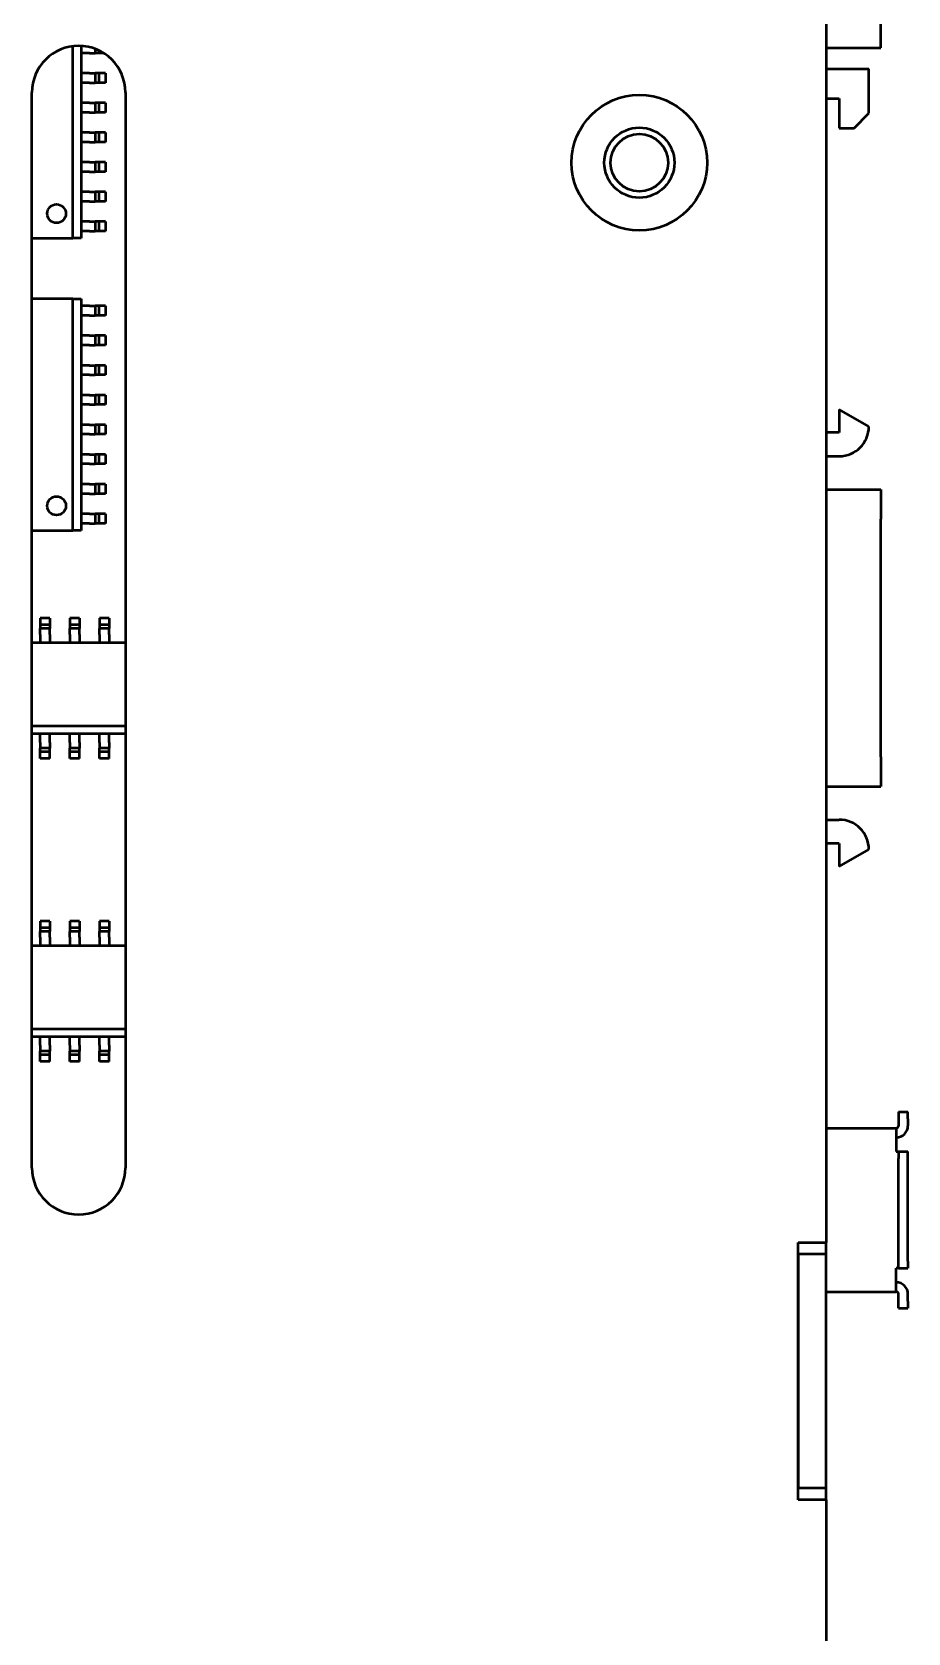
# Model space of a CAD drawing. Header units: millimetres. Extents: x 2121 to 4904, y 892 to 1933.
# Drawn here: x 2791.7 to 2829.2, y 1385.6 to 1454.1 of the extents above; entities that cross this region are included whole.
import ezdxf

# ---------------------------------------------------------------- set-up
doc = ezdxf.new("R2010")
doc.units = ezdxf.units.MM
doc.header["$LTSCALE"] = 1.8
doc.layers.add('외형선(ISO)', color=7, linetype='Continuous', lineweight=50)

msp = doc.modelspace()

# ---------------------------------------------------------------- linework, layer by layer
at = {"layer": '외형선(ISO)', "color": 7}
for p, q in [((2825.729, 1592.394), (2825.729, 1402.294)), ((2828.063, 1453.402), (2828.063, 1454.672)), ((2793.479, 1445.264), (2793.479, 1453.479)), ((2793.829, 1453.492), (2793.829, 1445.264)), ((2794.439, 1453.364), (2794.439, 1453.184)), ((2825.729, 1453.402), (2828.063, 1453.402)), ((2794.19, 1453.184), (2793.829, 1453.184)), ((2794.19, 1453.184), (2794.439, 1453.184)), ((2794.593, 1453.184), (2794.439, 1453.184)), ((2794.593, 1453.298), (2794.593, 1453.184)), ((2794.799, 1453.184), (2794.593, 1453.184)), ((2794.19, 1452.324), (2793.829, 1452.324)), ((2794.19, 1452.324), (2794.439, 1452.324)), ((2794.439, 1452.324), (2794.439, 1451.914)), ((2794.593, 1452.324), (2794.439, 1452.324)), ((2794.593, 1452.324), (2794.593, 1451.914)), ((2794.879, 1452.324), (2794.593, 1452.324)), ((2794.879, 1452.324), (2794.879, 1451.914)), ((2825.729, 1452.513), (2827.555, 1452.513)), ((2827.555, 1450.608), (2827.555, 1452.513)), ((2791.729, 1405.494), (2791.729, 1451.494)), ((2794.19, 1451.914), (2793.829, 1451.914)), ((2794.19, 1451.914), (2794.439, 1451.914)), ((2794.593, 1451.914), (2794.439, 1451.914)), ((2794.879, 1451.914), (2794.593, 1451.914)), ((2795.729, 1451.494), (2795.729, 1405.494)), ((2794.19, 1451.054), (2793.829, 1451.054)), ((2794.19, 1450.644), (2793.829, 1450.644)), ((2794.19, 1451.054), (2794.439, 1451.054)), ((2794.19, 1450.644), (2794.439, 1450.644)), ((2794.439, 1451.054), (2794.439, 1450.644)), ((2794.593, 1451.054), (2794.439, 1451.054)), ((2794.593, 1450.644), (2794.439, 1450.644)), ((2794.593, 1451.054), (2794.593, 1450.644)), ((2794.879, 1451.054), (2794.593, 1451.054)), ((2794.879, 1450.644), (2794.593, 1450.644)), ((2794.879, 1451.054), (2794.879, 1450.644)), ((2825.729, 1451.243), (2826.285, 1451.243)), ((2826.285, 1451.243), (2826.285, 1449.973)), ((2826.92, 1449.973), (2827.555, 1450.608)), ((2826.285, 1449.973), (2826.92, 1449.973)), ((2794.19, 1449.784), (2793.829, 1449.784)), ((2794.19, 1449.374), (2793.829, 1449.374)), ((2794.19, 1449.784), (2794.439, 1449.784)), ((2794.19, 1449.374), (2794.439, 1449.374)), ((2794.439, 1449.784), (2794.439, 1449.374)), ((2794.593, 1449.784), (2794.439, 1449.784)), ((2794.593, 1449.374), (2794.439, 1449.374)), ((2794.593, 1449.784), (2794.593, 1449.374)), ((2794.879, 1449.784), (2794.593, 1449.784)), ((2794.879, 1449.374), (2794.593, 1449.374)), ((2794.879, 1449.784), (2794.879, 1449.374)), ((2794.19, 1448.514), (2793.829, 1448.514)), ((2794.19, 1448.104), (2793.829, 1448.104)), ((2794.19, 1448.514), (2794.439, 1448.514)), ((2794.19, 1448.104), (2794.439, 1448.104)), ((2794.439, 1448.514), (2794.439, 1448.104)), ((2794.593, 1448.514), (2794.439, 1448.514)), ((2794.593, 1448.104), (2794.439, 1448.104)), ((2794.593, 1448.514), (2794.593, 1448.104)), ((2794.879, 1448.514), (2794.593, 1448.514)), ((2794.879, 1448.104), (2794.593, 1448.104)), ((2794.879, 1448.514), (2794.879, 1448.104)), ((2794.19, 1447.244), (2793.829, 1447.244)), ((2794.19, 1447.244), (2794.439, 1447.244)), ((2794.439, 1447.244), (2794.439, 1446.834)), ((2794.593, 1447.244), (2794.439, 1447.244)), ((2794.593, 1447.244), (2794.593, 1446.834)), ((2794.879, 1447.244), (2794.593, 1447.244)), ((2794.879, 1447.244), (2794.879, 1446.834)), ((2794.19, 1446.834), (2793.829, 1446.834)), ((2794.19, 1446.834), (2794.439, 1446.834)), ((2794.593, 1446.834), (2794.439, 1446.834)), ((2794.879, 1446.834), (2794.593, 1446.834)), ((2794.19, 1445.974), (2793.829, 1445.974)), ((2794.19, 1445.974), (2794.439, 1445.974)), ((2794.439, 1445.974), (2794.439, 1445.564)), ((2794.593, 1445.974), (2794.439, 1445.974)), ((2794.593, 1445.974), (2794.593, 1445.564)), ((2794.879, 1445.974), (2794.593, 1445.974)), ((2794.879, 1445.974), (2794.879, 1445.564)), ((2791.729, 1445.264), (2793.479, 1445.264)), ((2793.829, 1445.264), (2793.479, 1445.264)), ((2794.19, 1445.564), (2793.829, 1445.564)), ((2794.19, 1445.564), (2794.439, 1445.564)), ((2794.593, 1445.564), (2794.439, 1445.564)), ((2794.879, 1445.564), (2794.593, 1445.564)), ((2793.479, 1442.664), (2791.729, 1442.664)), ((2793.479, 1442.664), (2793.829, 1442.664)), ((2793.479, 1432.764), (2793.479, 1442.664)), ((2793.829, 1442.664), (2793.829, 1432.764)), ((2794.19, 1442.364), (2793.829, 1442.364)), ((2794.19, 1441.954), (2793.829, 1441.954)), ((2794.19, 1442.364), (2794.439, 1442.364)), ((2794.19, 1441.954), (2794.439, 1441.954)), ((2794.439, 1442.364), (2794.439, 1441.954)), ((2794.593, 1442.364), (2794.439, 1442.364)), ((2794.593, 1441.954), (2794.439, 1441.954)), ((2794.593, 1442.364), (2794.593, 1441.954)), ((2794.879, 1442.364), (2794.593, 1442.364)), ((2794.879, 1441.954), (2794.593, 1441.954)), ((2794.879, 1442.364), (2794.879, 1441.954)), ((2794.19, 1441.094), (2793.829, 1441.094)), ((2794.19, 1441.094), (2794.439, 1441.094)), ((2794.439, 1441.094), (2794.439, 1440.684)), ((2794.593, 1441.094), (2794.439, 1441.094)), ((2794.593, 1441.094), (2794.593, 1440.684)), ((2794.879, 1441.094), (2794.593, 1441.094)), ((2794.879, 1441.094), (2794.879, 1440.684)), ((2794.19, 1440.684), (2793.829, 1440.684)), ((2794.19, 1440.684), (2794.439, 1440.684)), ((2794.593, 1440.684), (2794.439, 1440.684)), ((2794.879, 1440.684), (2794.593, 1440.684)), ((2794.19, 1439.824), (2793.829, 1439.824)), ((2794.19, 1439.824), (2794.439, 1439.824)), ((2794.439, 1439.824), (2794.439, 1439.414)), ((2794.593, 1439.824), (2794.439, 1439.824)), ((2794.593, 1439.824), (2794.593, 1439.414)), ((2794.879, 1439.824), (2794.593, 1439.824)), ((2794.879, 1439.824), (2794.879, 1439.414)), ((2794.19, 1439.414), (2793.829, 1439.414)), ((2794.19, 1439.414), (2794.439, 1439.414)), ((2794.593, 1439.414), (2794.439, 1439.414)), ((2794.879, 1439.414), (2794.593, 1439.414)), ((2794.19, 1438.554), (2793.829, 1438.554)), ((2794.19, 1438.554), (2794.439, 1438.554)), ((2794.439, 1438.554), (2794.439, 1438.144)), ((2794.593, 1438.554), (2794.439, 1438.554)), ((2794.593, 1438.554), (2794.593, 1438.144)), ((2794.879, 1438.554), (2794.593, 1438.554)), ((2794.879, 1438.554), (2794.879, 1438.144)), ((2794.19, 1438.144), (2793.829, 1438.144)), ((2794.19, 1438.144), (2794.439, 1438.144)), ((2794.593, 1438.144), (2794.439, 1438.144)), ((2794.879, 1438.144), (2794.593, 1438.144)), ((2826.285, 1437.941), (2826.285, 1436.954)), ((2827.555, 1437.208), (2826.285, 1437.941)), ((2794.19, 1437.284), (2793.829, 1437.284)), ((2794.19, 1437.284), (2794.439, 1437.284)), ((2794.439, 1437.284), (2794.439, 1436.874)), ((2794.593, 1437.284), (2794.439, 1437.284)), ((2794.593, 1437.284), (2794.593, 1436.874)), ((2794.879, 1437.284), (2794.593, 1437.284)), ((2794.879, 1437.284), (2794.879, 1436.874)), ((2826.285, 1436.954), (2825.729, 1436.954)), ((2794.19, 1436.874), (2793.829, 1436.874)), ((2794.19, 1436.874), (2794.439, 1436.874)), ((2794.593, 1436.874), (2794.439, 1436.874)), ((2794.879, 1436.874), (2794.593, 1436.874)), ((2794.19, 1436.014), (2793.829, 1436.014)), ((2794.19, 1435.604), (2793.829, 1435.604)), ((2794.19, 1436.014), (2794.439, 1436.014)), ((2794.19, 1435.604), (2794.439, 1435.604)), ((2794.439, 1436.014), (2794.439, 1435.604)), ((2794.593, 1436.014), (2794.439, 1436.014)), ((2794.593, 1435.604), (2794.439, 1435.604)), ((2794.593, 1436.014), (2794.593, 1435.604)), ((2794.879, 1436.014), (2794.593, 1436.014)), ((2794.879, 1435.604), (2794.593, 1435.604)), ((2794.879, 1436.014), (2794.879, 1435.604)), ((2825.729, 1435.938), (2826.285, 1435.938)), ((2794.19, 1434.744), (2793.829, 1434.744)), ((2794.19, 1434.334), (2793.829, 1434.334)), ((2794.19, 1434.744), (2794.439, 1434.744)), ((2794.19, 1434.334), (2794.439, 1434.334)), ((2794.439, 1434.744), (2794.439, 1434.334)), ((2794.593, 1434.744), (2794.439, 1434.744)), ((2794.593, 1434.334), (2794.439, 1434.334)), ((2794.593, 1434.744), (2794.593, 1434.334)), ((2794.879, 1434.744), (2794.593, 1434.744)), ((2794.879, 1434.334), (2794.593, 1434.334)), ((2794.879, 1434.744), (2794.879, 1434.334)), ((2825.729, 1434.512), (2828.063, 1434.512)), ((2828.063, 1434.512), (2828.063, 1433.242)), ((2794.19, 1433.474), (2793.829, 1433.474)), ((2794.19, 1433.064), (2793.829, 1433.064)), ((2794.19, 1433.474), (2794.439, 1433.474)), ((2794.19, 1433.064), (2794.439, 1433.064)), ((2794.439, 1433.474), (2794.439, 1433.064)), ((2794.593, 1433.474), (2794.439, 1433.474)), ((2794.593, 1433.064), (2794.439, 1433.064)), ((2794.593, 1433.474), (2794.593, 1433.064)), ((2794.879, 1433.474), (2794.593, 1433.474)), ((2794.879, 1433.064), (2794.593, 1433.064)), ((2794.879, 1433.474), (2794.879, 1433.064)), ((2828.063, 1423.082), (2828.063, 1433.242)), ((2791.729, 1432.764), (2793.479, 1432.764)), ((2793.829, 1432.764), (2793.479, 1432.764)), ((2792.489, 1429.004), (2792.079, 1429.004)), ((2792.079, 1429.004), (2792.079, 1428.718)), ((2792.489, 1428.718), (2792.079, 1428.718)), ((2792.079, 1428.718), (2792.079, 1428.564)), ((2792.489, 1429.004), (2792.489, 1428.718)), ((2792.489, 1428.718), (2792.489, 1428.564)), ((2793.759, 1429.004), (2793.349, 1429.004)), ((2793.349, 1429.004), (2793.349, 1428.718)), ((2793.759, 1428.718), (2793.349, 1428.718)), ((2793.349, 1428.718), (2793.349, 1428.564)), ((2793.759, 1429.004), (2793.759, 1428.718)), ((2793.759, 1428.718), (2793.759, 1428.564)), ((2795.029, 1429.004), (2794.619, 1429.004)), ((2794.619, 1429.004), (2794.619, 1428.718)), ((2795.029, 1428.718), (2794.619, 1428.718)), ((2794.619, 1428.718), (2794.619, 1428.564)), ((2795.029, 1429.004), (2795.029, 1428.718)), ((2795.029, 1428.718), (2795.029, 1428.564)), ((2792.489, 1428.564), (2792.079, 1428.564)), ((2792.079, 1428.315), (2792.079, 1428.564)), ((2792.079, 1428.315), (2792.079, 1427.954)), ((2792.489, 1428.315), (2792.489, 1428.564)), ((2792.489, 1428.315), (2792.489, 1427.954)), ((2793.759, 1428.564), (2793.349, 1428.564)), ((2793.349, 1428.315), (2793.349, 1428.564)), ((2793.349, 1428.315), (2793.349, 1427.954)), ((2793.759, 1428.315), (2793.759, 1428.564)), ((2793.759, 1428.315), (2793.759, 1427.954)), ((2795.029, 1428.564), (2794.619, 1428.564)), ((2794.619, 1428.315), (2794.619, 1428.564)), ((2794.619, 1428.315), (2794.619, 1427.954)), ((2795.029, 1428.315), (2795.029, 1428.564)), ((2795.029, 1428.315), (2795.029, 1427.954)), ((2795.729, 1427.954), (2791.729, 1427.954)), ((2791.729, 1424.404), (2795.729, 1424.404)), ((2795.729, 1424.054), (2791.729, 1424.054)), ((2792.079, 1423.694), (2792.079, 1424.054)), ((2792.489, 1423.694), (2792.489, 1424.054)), ((2793.349, 1423.694), (2793.349, 1424.054)), ((2793.759, 1423.694), (2793.759, 1424.054)), ((2794.619, 1423.694), (2794.619, 1424.054)), ((2795.029, 1423.694), (2795.029, 1424.054)), ((2792.079, 1423.694), (2792.079, 1423.444)), ((2792.489, 1423.444), (2792.079, 1423.444)), ((2792.079, 1423.291), (2792.079, 1423.444)), ((2792.489, 1423.291), (2792.079, 1423.291)), ((2792.079, 1423.004), (2792.079, 1423.291)), ((2792.489, 1423.694), (2792.489, 1423.444)), ((2792.489, 1423.291), (2792.489, 1423.444)), ((2792.489, 1423.004), (2792.489, 1423.291)), ((2793.349, 1423.694), (2793.349, 1423.444)), ((2793.759, 1423.444), (2793.349, 1423.444)), ((2793.349, 1423.291), (2793.349, 1423.444)), ((2793.759, 1423.291), (2793.349, 1423.291)), ((2793.349, 1423.004), (2793.349, 1423.291)), ((2793.759, 1423.694), (2793.759, 1423.444)), ((2793.759, 1423.291), (2793.759, 1423.444)), ((2793.759, 1423.004), (2793.759, 1423.291)), ((2794.619, 1423.694), (2794.619, 1423.444)), ((2795.029, 1423.444), (2794.619, 1423.444)), ((2794.619, 1423.291), (2794.619, 1423.444)), ((2795.029, 1423.291), (2794.619, 1423.291)), ((2794.619, 1423.004), (2794.619, 1423.291)), ((2795.029, 1423.694), (2795.029, 1423.444)), ((2795.029, 1423.291), (2795.029, 1423.444)), ((2795.029, 1423.004), (2795.029, 1423.291)), ((2792.489, 1423.004), (2792.079, 1423.004)), ((2793.759, 1423.004), (2793.349, 1423.004)), ((2795.029, 1423.004), (2794.619, 1423.004)), ((2828.063, 1423.082), (2828.063, 1421.812)), ((2825.729, 1421.812), (2828.063, 1421.812)), ((2825.729, 1420.387), (2826.285, 1420.387)), ((2826.285, 1419.371), (2825.729, 1419.371)), ((2826.285, 1419.371), (2826.285, 1418.383)), ((2826.285, 1418.383), (2827.555, 1419.117)), ((2792.489, 1416.044), (2792.079, 1416.044)), ((2792.079, 1416.044), (2792.079, 1415.758)), ((2792.489, 1415.758), (2792.079, 1415.758)), ((2792.079, 1415.758), (2792.079, 1415.604)), ((2792.489, 1416.044), (2792.489, 1415.758)), ((2792.489, 1415.758), (2792.489, 1415.604)), ((2793.759, 1416.044), (2793.349, 1416.044)), ((2793.349, 1416.044), (2793.349, 1415.758)), ((2793.759, 1415.758), (2793.349, 1415.758)), ((2793.349, 1415.758), (2793.349, 1415.604)), ((2793.759, 1416.044), (2793.759, 1415.758)), ((2793.759, 1415.758), (2793.759, 1415.604)), ((2795.029, 1416.044), (2794.619, 1416.044)), ((2794.619, 1416.044), (2794.619, 1415.758)), ((2795.029, 1415.758), (2794.619, 1415.758)), ((2794.619, 1415.758), (2794.619, 1415.604)), ((2795.029, 1416.044), (2795.029, 1415.758)), ((2795.029, 1415.758), (2795.029, 1415.604)), ((2795.729, 1414.994), (2791.729, 1414.994)), ((2792.489, 1415.604), (2792.079, 1415.604)), ((2792.079, 1415.355), (2792.079, 1415.604)), ((2792.079, 1415.355), (2792.079, 1414.994)), ((2792.489, 1415.355), (2792.489, 1415.604)), ((2792.489, 1415.355), (2792.489, 1414.994)), ((2793.759, 1415.604), (2793.349, 1415.604)), ((2793.349, 1415.355), (2793.349, 1415.604)), ((2793.349, 1415.355), (2793.349, 1414.994)), ((2793.759, 1415.355), (2793.759, 1415.604)), ((2793.759, 1415.355), (2793.759, 1414.994)), ((2795.029, 1415.604), (2794.619, 1415.604)), ((2794.619, 1415.355), (2794.619, 1415.604)), ((2794.619, 1415.355), (2794.619, 1414.994)), ((2795.029, 1415.355), (2795.029, 1415.604)), ((2795.029, 1415.355), (2795.029, 1414.994)), ((2791.729, 1411.444), (2795.729, 1411.444)), ((2795.729, 1411.094), (2791.729, 1411.094)), ((2792.079, 1410.734), (2792.079, 1411.094)), ((2792.489, 1410.734), (2792.489, 1411.094)), ((2793.349, 1410.734), (2793.349, 1411.094)), ((2793.759, 1410.734), (2793.759, 1411.094)), ((2794.619, 1410.734), (2794.619, 1411.094)), ((2795.029, 1410.734), (2795.029, 1411.094)), ((2792.079, 1410.734), (2792.079, 1410.484)), ((2792.489, 1410.484), (2792.079, 1410.484)), ((2792.079, 1410.331), (2792.079, 1410.484)), ((2792.489, 1410.331), (2792.079, 1410.331)), ((2792.079, 1410.044), (2792.079, 1410.331)), ((2792.489, 1410.734), (2792.489, 1410.484)), ((2792.489, 1410.331), (2792.489, 1410.484)), ((2792.489, 1410.044), (2792.489, 1410.331)), ((2793.349, 1410.734), (2793.349, 1410.484)), ((2793.759, 1410.484), (2793.349, 1410.484)), ((2793.349, 1410.331), (2793.349, 1410.484)), ((2793.759, 1410.331), (2793.349, 1410.331)), ((2793.349, 1410.044), (2793.349, 1410.331)), ((2793.759, 1410.734), (2793.759, 1410.484)), ((2793.759, 1410.331), (2793.759, 1410.484)), ((2793.759, 1410.044), (2793.759, 1410.331)), ((2794.619, 1410.734), (2794.619, 1410.484)), ((2795.029, 1410.484), (2794.619, 1410.484)), ((2794.619, 1410.331), (2794.619, 1410.484)), ((2795.029, 1410.331), (2794.619, 1410.331)), ((2794.619, 1410.044), (2794.619, 1410.331)), ((2795.029, 1410.734), (2795.029, 1410.484)), ((2795.029, 1410.331), (2795.029, 1410.484)), ((2795.029, 1410.044), (2795.029, 1410.331)), ((2792.489, 1410.044), (2792.079, 1410.044)), ((2793.759, 1410.044), (2793.349, 1410.044)), ((2795.029, 1410.044), (2794.619, 1410.044)), ((2828.829, 1407.894), (2828.829, 1407.594)), ((2828.829, 1407.894), (2829.229, 1407.894)), ((2828.829, 1407.594), (2828.829, 1407.294)), ((2829.229, 1407.594), (2829.229, 1407.894)), ((2829.229, 1407.594), (2829.229, 1407.294)), ((2825.729, 1407.194), (2828.729, 1407.194)), ((2828.729, 1407.194), (2828.729, 1406.694)), ((2828.729, 1406.694), (2828.729, 1406.194)), ((2828.729, 1406.194), (2828.829, 1406.194)), ((2828.829, 1406.194), (2829.229, 1406.194)), ((2828.829, 1406.194), (2828.829, 1405.894)), ((2829.229, 1405.894), (2829.229, 1406.194)), ((2828.829, 1401.494), (2828.829, 1405.894)), ((2829.229, 1401.494), (2829.229, 1405.894)), ((2824.529, 1391.294), (2824.529, 1402.294)), ((2824.529, 1402.294), (2825.729, 1402.294)), ((2825.729, 1401.794), (2825.729, 1402.294)), ((2824.529, 1401.794), (2824.529, 1391.794)), ((2825.729, 1401.794), (2824.529, 1401.794)), ((2825.729, 1391.794), (2825.729, 1401.794)), ((2828.829, 1401.194), (2828.829, 1401.494)), ((2829.229, 1401.494), (2829.229, 1401.194)), ((2828.729, 1400.694), (2828.729, 1401.194)), ((2828.829, 1401.194), (2828.729, 1401.194)), ((2828.729, 1400.194), (2828.729, 1400.694)), ((2828.829, 1401.194), (2829.229, 1401.194)), ((2825.729, 1400.194), (2828.729, 1400.194)), ((2828.829, 1399.794), (2828.829, 1400.094)), ((2829.229, 1399.794), (2829.229, 1400.094)), ((2828.829, 1399.494), (2828.829, 1399.794)), ((2828.829, 1399.494), (2829.229, 1399.494)), ((2829.229, 1399.794), (2829.229, 1399.494)), ((2825.729, 1391.794), (2824.529, 1391.794)), ((2825.729, 1391.294), (2825.729, 1391.794)), ((2825.729, 1391.294), (2824.529, 1391.294)), ((2825.729, 1391.294), (2825.729, 1385.194))]:
    msp.add_line(p, q, dxfattribs=at)
for centre, radius in [((2817.729, 1448.494), 2.9), ((2817.729, 1448.494), 1.5), ((2817.729, 1448.494), 1.229), ((2792.78, 1446.314), 0.4), ((2792.78, 1433.814), 0.4)]:
    msp.add_circle(centre, radius, dxfattribs=at)
for centre, radius, start, end in [((2793.729, 1451.494), 2, 0, 180), ((2826.285, 1437.208), 1.27, 270, 0), ((2826.285, 1419.117), 1.27, 0, 90), ((2828.729, 1407.294), 0.1, 270, 0), ((2828.729, 1407.294), 0.5, 270, 0), ((2793.729, 1405.494), 2, 180, 0), ((2828.729, 1400.094), 0.5, 0, 90), ((2828.729, 1400.094), 0.1, 0, 90)]:
    msp.add_arc(centre, radius, start, end, dxfattribs=at)

doc.saveas('drawing.dxf')
